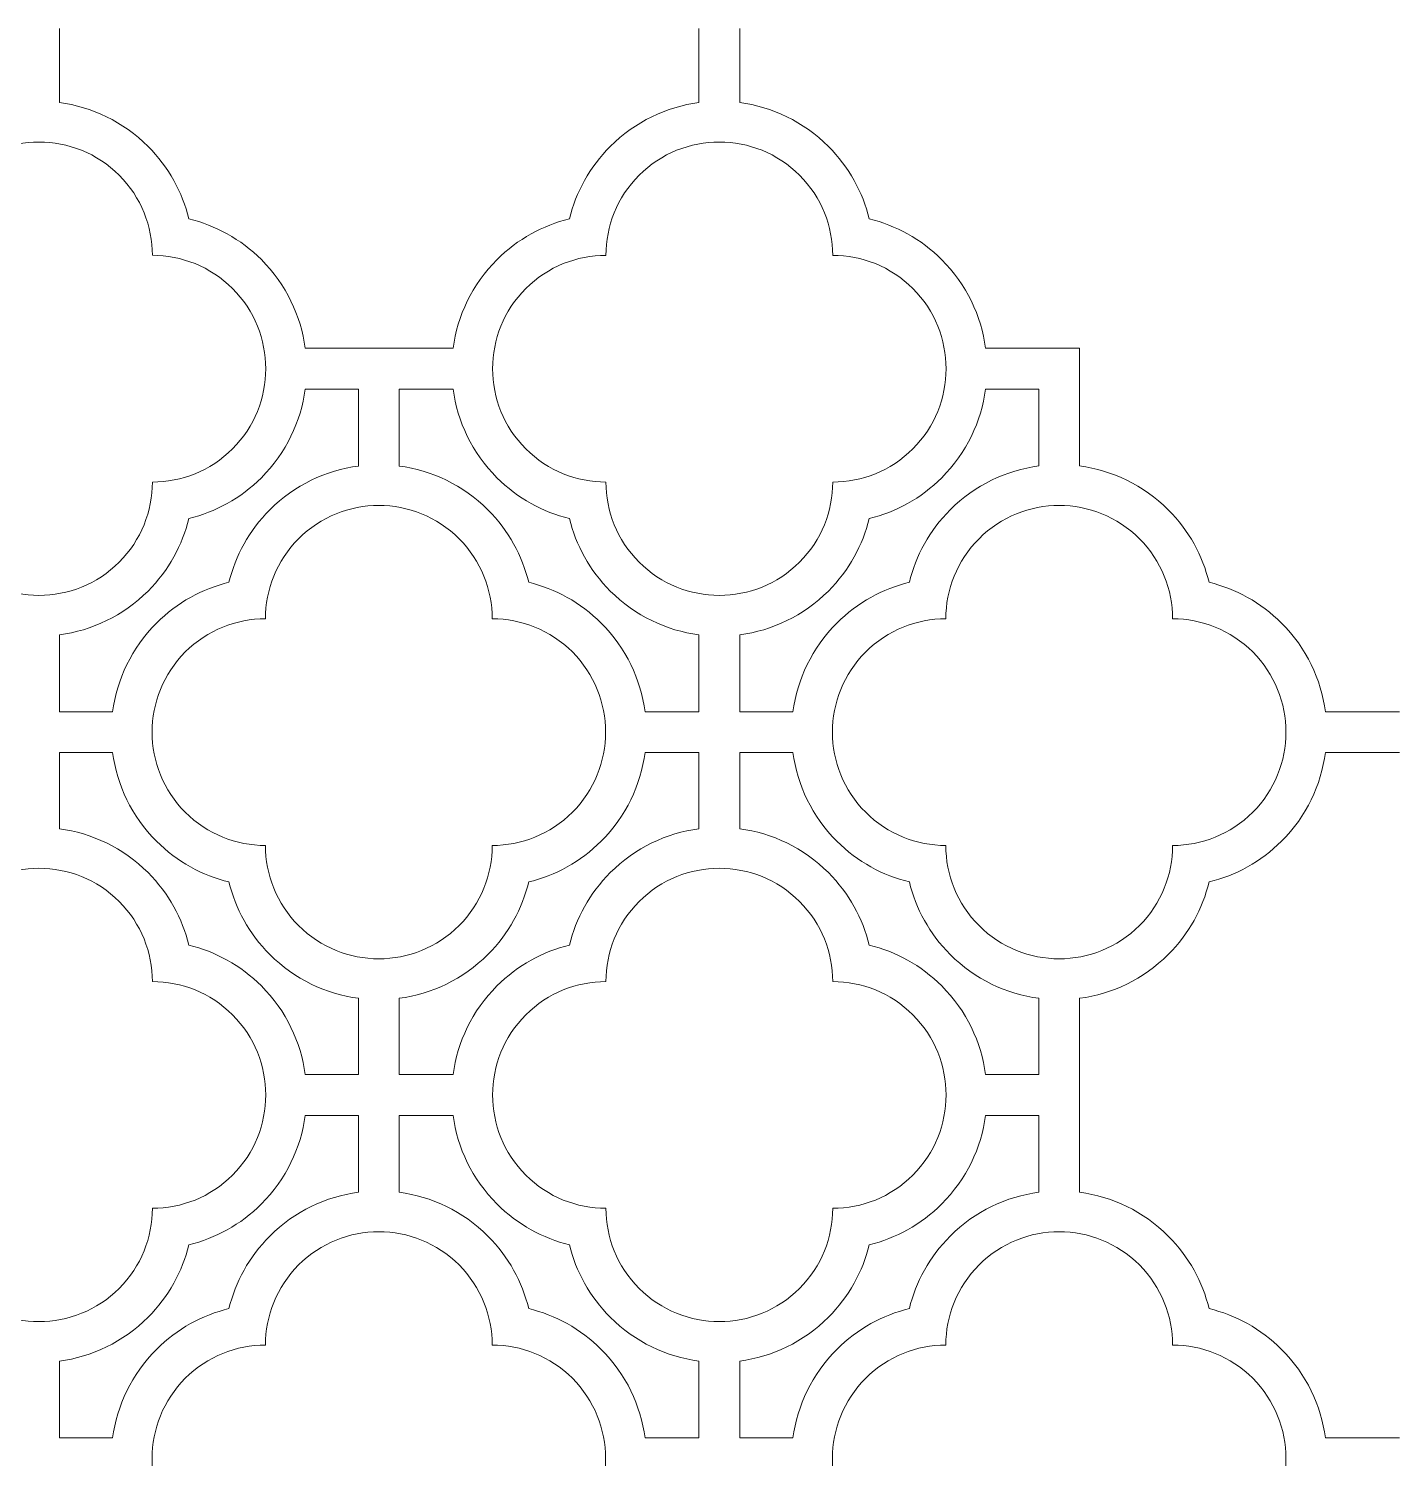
# Model space of a CAD drawing. Header units: centimetres. Extents: x -110 to 108, y -111 to 113.
# Drawn here: x 47.8 to 108.3, y 48 to 111.1 of the extents above; entities that cross this region are included whole.
import ezdxf

# ---------------------------------------------------------------- set-up
doc = ezdxf.new("R2010")
doc.units = ezdxf.units.CM
doc.header["$MEASUREMENT"] = 0
doc.layers.add('layer 1', color=7, linetype='Continuous')

msp = doc.modelspace()

# ---------------------------------------------------------------- linework, layer by layer
at = {"layer": 'layer 1', "color": 177, "lineweight": 9}
for points, knots in [([(63.26487, 96.996), (63.26487, 96.996), (60.00302, 96.99595), (60.00302, 96.99595), (60.00302, 96.99595), (59.8133, 98.42558), (59.16928, 99.8064), (58.071, 100.90468), (58.071, 100.90468), (57.15594, 101.81974), (56.04472, 102.41943), (54.87257, 102.70379), (54.87257, 102.70379), (54.58822, 103.87596), (53.9885, 104.98718), (53.07343, 105.90225), (53.07343, 105.90225), (51.9752, 107.00048), (50.59442, 107.64447), (49.16487, 107.83422), (49.16487, 107.83422), (49.16487, 107.83422), (49.16487, 111.096), (49.16487, 111.096)], [0, 0, 0, 0, 0.14285714, 0.14285714, 0.14285714, 0.14285714, 0.28571429, 0.28571429, 0.28571429, 0.28571429, 0.42857143, 0.42857143, 0.42857143, 0.42857143, 0.57142857, 0.57142857, 0.57142857, 0.57142857, 0.71428571, 0.71428571, 0.71428571, 0.71428571, 1, 1, 1, 1]), ([(77.36487, 111.096), (77.36487, 111.096), (77.36487, 111.08601), (77.36487, 111.08601), (77.36487, 111.08601), (77.36487, 111.08601), (77.36492, 107.83401), (77.36492, 107.83401), (77.36492, 107.83401), (75.93533, 107.64427), (74.55456, 107.00026), (73.45631, 105.90201), (73.45631, 105.90201), (72.54126, 104.98696), (71.94153, 103.87574), (71.65717, 102.70359), (71.65717, 102.70359), (70.48501, 102.41924), (69.37379, 101.81949), (68.45874, 100.90444), (68.45874, 100.90444), (67.36054, 99.80624), (66.71649, 98.42553), (66.52672, 96.996), (66.52672, 96.996), (66.52672, 96.996), (63.27487, 96.996), (63.27487, 96.996), (63.27487, 96.996), (63.27487, 96.996), (63.26487, 96.996), (63.26487, 96.996)], [0, 0, 0, 0, 0.11111111, 0.11111111, 0.11111111, 0.11111111, 0.22222222, 0.22222222, 0.22222222, 0.22222222, 0.33333333, 0.33333333, 0.33333333, 0.33333333, 0.44444444, 0.44444444, 0.44444444, 0.44444444, 0.55555556, 0.55555556, 0.55555556, 0.55555556, 0.66666667, 0.66666667, 0.66666667, 0.66666667, 0.77777778, 0.77777778, 0.77777778, 0.77777778, 1, 1, 1, 1]), ([(108.25087, 80.966), (108.25087, 80.966), (104.98902, 80.96595), (104.98902, 80.96595), (104.98902, 80.96595), (104.7993, 82.39558), (104.15528, 83.7764), (103.057, 84.87468), (103.057, 84.87468), (102.14194, 85.78974), (101.03072, 86.38943), (99.85857, 86.67379), (99.85857, 86.67379), (99.57422, 87.84596), (98.9745, 88.95718), (98.05943, 89.87225), (98.05943, 89.87225), (96.9612, 90.97048), (95.58042, 91.61447), (94.15087, 91.80422), (94.15087, 91.80422), (94.15087, 91.80422), (94.15087, 95.57743), (94.15087, 95.57743), (94.15087, 95.57743), (94.15087, 95.57743), (94.15087, 96.99599), (94.15087, 96.99599), (94.15087, 96.99599), (94.15087, 96.99599), (92.78101, 96.99598), (92.78101, 96.99598), (92.78101, 96.99598), (92.78101, 96.99598), (90.00298, 96.99595), (90.00298, 96.99595), (90.00298, 96.99595), (89.81322, 98.42549), (89.16922, 99.80622), (88.071, 100.90444), (88.071, 100.90444), (87.15593, 101.81951), (86.04471, 102.41924), (84.87253, 102.7036), (84.87253, 102.7036), (84.58818, 103.87574), (83.98849, 104.98695), (83.07343, 105.90201), (83.07343, 105.90201), (81.9752, 107.00024), (80.59444, 107.64425), (79.16486, 107.834), (79.16486, 107.834), (79.16486, 107.834), (79.16487, 111.096), (79.16487, 111.096)], [0, 0, 0, 0, 0.06666667, 0.06666667, 0.06666667, 0.06666667, 0.13333333, 0.13333333, 0.13333333, 0.13333333, 0.2, 0.2, 0.2, 0.2, 0.26666667, 0.26666667, 0.26666667, 0.26666667, 0.33333333, 0.33333333, 0.33333333, 0.33333333, 0.4, 0.4, 0.4, 0.4, 0.46666667, 0.46666667, 0.46666667, 0.46666667, 0.53333333, 0.53333333, 0.53333333, 0.53333333, 0.6, 0.6, 0.6, 0.6, 0.66666667, 0.66666667, 0.66666667, 0.66666667, 0.73333333, 0.73333333, 0.73333333, 0.73333333, 0.8, 0.8, 0.8, 0.8, 0.86666667, 0.86666667, 0.86666667, 0.86666667, 1, 1, 1, 1]), ([(43.26512, 101.09586), (43.26567, 102.37483), (43.75374, 103.65363), (44.72933, 104.62922), (44.72933, 104.62922), (46.68163, 106.58152), (49.84811, 106.58151), (51.8004, 104.62922), (51.8004, 104.62922), (52.77598, 103.65363), (53.26407, 102.37485), (53.26462, 101.09586), (53.26462, 101.09586), (54.54359, 101.09532), (55.82239, 100.60724), (56.79797, 99.63166), (56.79797, 99.63166), (58.75026, 97.67936), (58.75026, 94.51288), (56.79797, 92.56059), (56.79797, 92.56059), (55.82245, 91.58507), (54.54376, 91.097), (53.26487, 91.09639), (53.26487, 91.09639), (53.26433, 89.81735), (52.77622, 88.53848), (51.80058, 87.56284), (51.80058, 87.56284), (49.84819, 85.61045), (46.68155, 85.61047), (44.72916, 87.56285), (44.72916, 87.56285), (43.75353, 88.53848), (43.26542, 89.81733), (43.26488, 91.09637), (43.26488, 91.09637), (41.98599, 91.09698), (40.70729, 91.58507), (39.73177, 92.56059), (39.73177, 92.56059), (37.77947, 94.51288), (37.77947, 97.67936), (39.73177, 99.63166), (39.73177, 99.63166), (40.70735, 100.60724), (41.98614, 101.09532), (43.26512, 101.09586)], [0, 0, 0, 0, 0.07692308, 0.07692308, 0.07692308, 0.07692308, 0.15384615, 0.15384615, 0.15384615, 0.15384615, 0.23076923, 0.23076923, 0.23076923, 0.23076923, 0.30769231, 0.30769231, 0.30769231, 0.30769231, 0.38461538, 0.38461538, 0.38461538, 0.38461538, 0.46153846, 0.46153846, 0.46153846, 0.46153846, 0.53846154, 0.53846154, 0.53846154, 0.53846154, 0.61538462, 0.61538462, 0.61538462, 0.61538462, 0.69230769, 0.69230769, 0.69230769, 0.69230769, 0.76923077, 0.76923077, 0.76923077, 0.76923077, 0.84615385, 0.84615385, 0.84615385, 0.84615385, 1, 1, 1, 1]), ([(83.26462, 91.09614), (83.26407, 89.81717), (82.776, 88.53837), (81.80041, 87.56278), (81.80041, 87.56278), (79.84811, 85.61048), (76.68163, 85.61049), (74.72934, 87.56278), (74.72934, 87.56278), (73.75376, 88.53837), (73.26567, 89.81715), (73.26512, 91.09614), (73.26512, 91.09614), (71.98615, 91.09668), (70.70735, 91.58476), (69.73177, 92.56034), (69.73177, 92.56034), (67.77948, 94.51264), (67.77948, 97.67912), (69.73177, 99.63141), (69.73177, 99.63141), (70.70729, 100.60693), (71.98598, 101.095), (73.26487, 101.09561), (73.26487, 101.09561), (73.26541, 102.37465), (73.75352, 103.65352), (74.72916, 104.62916), (74.72916, 104.62916), (76.68155, 106.58155), (79.84819, 106.58153), (81.80058, 104.62915), (81.80058, 104.62915), (82.77621, 103.65352), (83.26432, 102.37467), (83.26486, 101.09563), (83.26486, 101.09563), (84.54375, 101.09502), (85.82245, 100.60693), (86.79797, 99.63141), (86.79797, 99.63141), (88.75027, 97.67912), (88.75027, 94.51264), (86.79797, 92.56034), (86.79797, 92.56034), (85.82239, 91.58476), (84.5436, 91.09668), (83.26462, 91.09614)], [0, 0, 0, 0, 0.07692308, 0.07692308, 0.07692308, 0.07692308, 0.15384615, 0.15384615, 0.15384615, 0.15384615, 0.23076923, 0.23076923, 0.23076923, 0.23076923, 0.30769231, 0.30769231, 0.30769231, 0.30769231, 0.38461538, 0.38461538, 0.38461538, 0.38461538, 0.46153846, 0.46153846, 0.46153846, 0.46153846, 0.53846154, 0.53846154, 0.53846154, 0.53846154, 0.61538462, 0.61538462, 0.61538462, 0.61538462, 0.69230769, 0.69230769, 0.69230769, 0.69230769, 0.76923077, 0.76923077, 0.76923077, 0.76923077, 0.84615385, 0.84615385, 0.84615385, 0.84615385, 1, 1, 1, 1]), ([(62.35088, 95.196), (62.35088, 95.196), (62.35087, 95.196), (62.35087, 95.196), (62.35087, 95.196), (62.35087, 95.196), (60.00302, 95.196), (60.00302, 95.196), (60.00302, 95.196), (59.81325, 93.76647), (59.1692, 92.38576), (58.071, 91.28756), (58.071, 91.28756), (57.15595, 90.37251), (56.04473, 89.77276), (54.87257, 89.48841), (54.87257, 89.48841), (54.58821, 88.31626), (53.98848, 87.20504), (53.07343, 86.28999), (53.07343, 86.28999), (51.97518, 85.19174), (50.59441, 84.54773), (49.16482, 84.35799), (49.16482, 84.35799), (49.16482, 84.35799), (49.16486, 81.88776), (49.16486, 81.88776), (49.16486, 81.88776), (49.16486, 81.88776), (49.16486, 81.87934), (49.16486, 81.87934), (49.16486, 81.87934), (49.16486, 81.87934), (49.16487, 80.966), (49.16487, 80.966), (49.16487, 80.966), (49.16487, 80.966), (51.51272, 80.966), (51.51272, 80.966), (51.51272, 80.966), (51.70249, 82.39553), (52.34654, 83.77624), (53.44474, 84.87444), (53.44474, 84.87444), (54.35979, 85.78949), (55.47101, 86.38924), (56.64317, 86.67359), (56.64317, 86.67359), (56.92753, 87.84574), (57.52726, 88.95696), (58.44231, 89.87201), (58.44231, 89.87201), (59.54056, 90.97026), (60.92133, 91.61427), (62.35092, 91.80401), (62.35092, 91.80401), (62.35092, 91.80401), (62.35088, 94.28136), (62.35088, 94.28136), (62.35088, 94.28136), (62.35088, 94.28136), (62.35088, 95.18593), (62.35088, 95.18593), (62.35088, 95.18593), (62.35088, 95.18593), (62.35088, 95.196), (62.35088, 95.196), (62.35088, 95.196), (62.35088, 95.196), (62.35087, 95.196), (62.35087, 95.196)], [0, 0, 0, 0, 0.05263158, 0.05263158, 0.05263158, 0.05263158, 0.10526316, 0.10526316, 0.10526316, 0.10526316, 0.15789474, 0.15789474, 0.15789474, 0.15789474, 0.21052632, 0.21052632, 0.21052632, 0.21052632, 0.26315789, 0.26315789, 0.26315789, 0.26315789, 0.31578947, 0.31578947, 0.31578947, 0.31578947, 0.36842105, 0.36842105, 0.36842105, 0.36842105, 0.42105263, 0.42105263, 0.42105263, 0.42105263, 0.47368421, 0.47368421, 0.47368421, 0.47368421, 0.52631579, 0.52631579, 0.52631579, 0.52631579, 0.57894737, 0.57894737, 0.57894737, 0.57894737, 0.63157895, 0.63157895, 0.63157895, 0.63157895, 0.68421053, 0.68421053, 0.68421053, 0.68421053, 0.73684211, 0.73684211, 0.73684211, 0.73684211, 0.78947368, 0.78947368, 0.78947368, 0.78947368, 0.84210526, 0.84210526, 0.84210526, 0.84210526, 0.89473684, 0.89473684, 0.89473684, 0.89473684, 1, 1, 1, 1]), ([(77.36487, 80.96599), (77.36487, 80.96599), (74.98898, 80.96595), (74.98898, 80.96595), (74.98898, 80.96595), (74.79922, 82.39549), (74.15522, 83.77622), (73.057, 84.87444), (73.057, 84.87444), (72.14193, 85.78951), (71.03071, 86.38924), (69.85853, 86.6736), (69.85853, 86.6736), (69.57418, 87.84574), (68.97449, 88.95695), (68.05943, 89.87201), (68.05943, 89.87201), (66.9612, 90.97024), (65.58044, 91.61425), (64.15086, 91.804), (64.15086, 91.804), (64.15086, 91.804), (64.15087, 94.31938), (64.15087, 94.31938), (64.15087, 94.31938), (64.15087, 94.31938), (64.15087, 95.19602), (64.15087, 95.19602), (64.15087, 95.19602), (64.15087, 95.19602), (66.52672, 95.19605), (66.52672, 95.19605), (66.52672, 95.19605), (66.71644, 93.76642), (67.36046, 92.3856), (68.45874, 91.28732), (68.45874, 91.28732), (69.3738, 90.37226), (70.48502, 89.77257), (71.65717, 89.48821), (71.65717, 89.48821), (71.94152, 88.31604), (72.54124, 87.20482), (73.45631, 86.28975), (73.45631, 86.28975), (74.55454, 85.19152), (75.93532, 84.54753), (77.36487, 84.35778), (77.36487, 84.35778), (77.36487, 84.35778), (77.36487, 81.86136), (77.36487, 81.86136), (77.36487, 81.86136), (77.36487, 81.86136), (77.36487, 80.96599), (77.36487, 80.96599)], [0, 0, 0, 0, 0.06666667, 0.06666667, 0.06666667, 0.06666667, 0.13333333, 0.13333333, 0.13333333, 0.13333333, 0.2, 0.2, 0.2, 0.2, 0.26666667, 0.26666667, 0.26666667, 0.26666667, 0.33333333, 0.33333333, 0.33333333, 0.33333333, 0.4, 0.4, 0.4, 0.4, 0.46666667, 0.46666667, 0.46666667, 0.46666667, 0.53333333, 0.53333333, 0.53333333, 0.53333333, 0.6, 0.6, 0.6, 0.6, 0.66666667, 0.66666667, 0.66666667, 0.66666667, 0.73333333, 0.73333333, 0.73333333, 0.73333333, 0.8, 0.8, 0.8, 0.8, 0.86666667, 0.86666667, 0.86666667, 0.86666667, 1, 1, 1, 1]), ([(79.16487, 80.96599), (79.16487, 80.96599), (81.51274, 80.96599), (81.51274, 80.96599), (81.51274, 80.96599), (81.70247, 82.39561), (82.34648, 83.77643), (83.44474, 84.87469), (83.44474, 84.87469), (84.35981, 85.78975), (85.47103, 86.38945), (86.64319, 86.6738), (86.64319, 86.6738), (86.92754, 87.84596), (87.52726, 88.9572), (88.44231, 89.87225), (88.44231, 89.87225), (89.54054, 90.97049), (90.92129, 91.61451), (92.35087, 91.80425), (92.35087, 91.80425), (92.35087, 91.80425), (92.35087, 94.27265), (92.35087, 94.27265), (92.35087, 94.27265), (92.35087, 94.27265), (92.35086, 95.19601), (92.35086, 95.19601), (92.35086, 95.19601), (92.35086, 95.19601), (90.003, 95.19601), (90.003, 95.19601), (90.003, 95.19601), (89.81327, 93.76639), (89.16926, 92.38557), (88.071, 91.28731), (88.071, 91.28731), (87.15593, 90.37225), (86.04471, 89.77255), (84.87255, 89.4882), (84.87255, 89.4882), (84.5882, 88.31604), (83.98848, 87.2048), (83.07343, 86.28975), (83.07343, 86.28975), (81.9752, 85.19151), (80.59445, 84.54749), (79.16487, 84.35775), (79.16487, 84.35775), (79.16487, 84.35775), (79.16487, 81.87064), (79.16487, 81.87064), (79.16487, 81.87064), (79.16487, 81.87064), (79.16487, 80.96599), (79.16487, 80.96599)], [0, 0, 0, 0, 0.06666667, 0.06666667, 0.06666667, 0.06666667, 0.13333333, 0.13333333, 0.13333333, 0.13333333, 0.2, 0.2, 0.2, 0.2, 0.26666667, 0.26666667, 0.26666667, 0.26666667, 0.33333333, 0.33333333, 0.33333333, 0.33333333, 0.4, 0.4, 0.4, 0.4, 0.46666667, 0.46666667, 0.46666667, 0.46666667, 0.53333333, 0.53333333, 0.53333333, 0.53333333, 0.6, 0.6, 0.6, 0.6, 0.66666667, 0.66666667, 0.66666667, 0.66666667, 0.73333333, 0.73333333, 0.73333333, 0.73333333, 0.8, 0.8, 0.8, 0.8, 0.86666667, 0.86666667, 0.86666667, 0.86666667, 1, 1, 1, 1]), ([(68.25062, 75.06614), (68.25007, 73.78717), (67.762, 72.50837), (66.78641, 71.53278), (66.78641, 71.53278), (64.83411, 69.58048), (61.66763, 69.58049), (59.71534, 71.53278), (59.71534, 71.53278), (58.73976, 72.50837), (58.25167, 73.78715), (58.25112, 75.06614), (58.25112, 75.06614), (56.97215, 75.06668), (55.69335, 75.55476), (54.71777, 76.53034), (54.71777, 76.53034), (52.76548, 78.48264), (52.76548, 81.64912), (54.71777, 83.60141), (54.71777, 83.60141), (55.69329, 84.57693), (56.97198, 85.065), (58.25087, 85.06561), (58.25087, 85.06561), (58.25141, 86.34465), (58.73952, 87.62352), (59.71516, 88.59916), (59.71516, 88.59916), (61.66755, 90.55155), (64.83419, 90.55153), (66.78658, 88.59915), (66.78658, 88.59915), (67.76221, 87.62352), (68.25032, 86.34467), (68.25086, 85.06563), (68.25086, 85.06563), (69.52975, 85.06502), (70.80845, 84.57693), (71.78397, 83.60141), (71.78397, 83.60141), (73.73627, 81.64912), (73.73627, 78.48264), (71.78397, 76.53034), (71.78397, 76.53034), (70.80839, 75.55476), (69.5296, 75.06668), (68.25062, 75.06614)], [0, 0, 0, 0, 0.07692308, 0.07692308, 0.07692308, 0.07692308, 0.15384615, 0.15384615, 0.15384615, 0.15384615, 0.23076923, 0.23076923, 0.23076923, 0.23076923, 0.30769231, 0.30769231, 0.30769231, 0.30769231, 0.38461538, 0.38461538, 0.38461538, 0.38461538, 0.46153846, 0.46153846, 0.46153846, 0.46153846, 0.53846154, 0.53846154, 0.53846154, 0.53846154, 0.61538462, 0.61538462, 0.61538462, 0.61538462, 0.69230769, 0.69230769, 0.69230769, 0.69230769, 0.76923077, 0.76923077, 0.76923077, 0.76923077, 0.84615385, 0.84615385, 0.84615385, 0.84615385, 1, 1, 1, 1]), ([(88.25112, 85.06586), (88.25167, 86.34483), (88.73974, 87.62363), (89.71533, 88.59922), (89.71533, 88.59922), (91.66763, 90.55152), (94.83411, 90.55151), (96.7864, 88.59922), (96.7864, 88.59922), (97.76198, 87.62363), (98.25007, 86.34485), (98.25062, 85.06586), (98.25062, 85.06586), (99.52959, 85.06532), (100.80839, 84.57724), (101.78397, 83.60166), (101.78397, 83.60166), (103.73626, 81.64936), (103.73626, 78.48288), (101.78397, 76.53059), (101.78397, 76.53059), (100.80845, 75.55507), (99.52976, 75.067), (98.25087, 75.06639), (98.25087, 75.06639), (98.25033, 73.78735), (97.76222, 72.50848), (96.78658, 71.53284), (96.78658, 71.53284), (94.83419, 69.58045), (91.66755, 69.58047), (89.71516, 71.53285), (89.71516, 71.53285), (88.73953, 72.50848), (88.25142, 73.78733), (88.25088, 75.06637), (88.25088, 75.06637), (86.97199, 75.06698), (85.69329, 75.55507), (84.71777, 76.53059), (84.71777, 76.53059), (82.76547, 78.48288), (82.76547, 81.64936), (84.71777, 83.60166), (84.71777, 83.60166), (85.69335, 84.57724), (86.97214, 85.06532), (88.25112, 85.06586)], [0, 0, 0, 0, 0.07692308, 0.07692308, 0.07692308, 0.07692308, 0.15384615, 0.15384615, 0.15384615, 0.15384615, 0.23076923, 0.23076923, 0.23076923, 0.23076923, 0.30769231, 0.30769231, 0.30769231, 0.30769231, 0.38461538, 0.38461538, 0.38461538, 0.38461538, 0.46153846, 0.46153846, 0.46153846, 0.46153846, 0.53846154, 0.53846154, 0.53846154, 0.53846154, 0.61538462, 0.61538462, 0.61538462, 0.61538462, 0.69230769, 0.69230769, 0.69230769, 0.69230769, 0.76923077, 0.76923077, 0.76923077, 0.76923077, 0.84615385, 0.84615385, 0.84615385, 0.84615385, 1, 1, 1, 1]), ([(62.35087, 64.96399), (62.35087, 64.96399), (60.00298, 64.96395), (60.00298, 64.96395), (60.00298, 64.96395), (59.81322, 66.39349), (59.16922, 67.77422), (58.071, 68.87244), (58.071, 68.87244), (57.15593, 69.78751), (56.04471, 70.38724), (54.87253, 70.6716), (54.87253, 70.6716), (54.58818, 71.84374), (53.98849, 72.95495), (53.07343, 73.87001), (53.07343, 73.87001), (51.9752, 74.96824), (50.59444, 75.61225), (49.16486, 75.802), (49.16486, 75.802), (49.16486, 75.802), (49.16487, 78.26136), (49.16487, 78.26136), (49.16487, 78.26136), (49.16487, 78.26136), (49.16486, 79.16603), (49.16486, 79.16603), (49.16486, 79.16603), (49.16486, 79.16603), (51.51272, 79.16605), (51.51272, 79.16605), (51.51272, 79.16605), (51.70244, 77.73642), (52.34646, 76.3556), (53.44474, 75.25732), (53.44474, 75.25732), (54.3598, 74.34226), (55.47102, 73.74257), (56.64317, 73.45821), (56.64317, 73.45821), (56.92752, 72.28604), (57.52724, 71.17482), (58.44231, 70.25975), (58.44231, 70.25975), (59.54054, 69.16152), (60.92132, 68.51753), (62.35087, 68.32778), (62.35087, 68.32778), (62.35087, 68.32778), (62.35087, 65.88735), (62.35087, 65.88735), (62.35087, 65.88735), (62.35087, 65.88735), (62.35087, 64.96399), (62.35087, 64.96399)], [0, 0, 0, 0, 0.06666667, 0.06666667, 0.06666667, 0.06666667, 0.13333333, 0.13333333, 0.13333333, 0.13333333, 0.2, 0.2, 0.2, 0.2, 0.26666667, 0.26666667, 0.26666667, 0.26666667, 0.33333333, 0.33333333, 0.33333333, 0.33333333, 0.4, 0.4, 0.4, 0.4, 0.46666667, 0.46666667, 0.46666667, 0.46666667, 0.53333333, 0.53333333, 0.53333333, 0.53333333, 0.6, 0.6, 0.6, 0.6, 0.66666667, 0.66666667, 0.66666667, 0.66666667, 0.73333333, 0.73333333, 0.73333333, 0.73333333, 0.8, 0.8, 0.8, 0.8, 0.86666667, 0.86666667, 0.86666667, 0.86666667, 1, 1, 1, 1]), ([(64.15087, 64.964), (64.15087, 64.964), (66.52674, 64.96399), (66.52674, 64.96399), (66.52674, 64.96399), (66.71647, 66.39361), (67.36048, 67.77443), (68.45874, 68.87269), (68.45874, 68.87269), (69.37381, 69.78775), (70.48503, 70.38745), (71.65719, 70.6718), (71.65719, 70.6718), (71.94154, 71.84396), (72.54126, 72.9552), (73.45631, 73.87025), (73.45631, 73.87025), (74.55454, 74.96849), (75.93529, 75.61251), (77.36487, 75.80225), (77.36487, 75.80225), (77.36487, 75.80225), (77.36487, 79.16601), (77.36487, 79.16601), (77.36487, 79.16601), (77.36487, 79.16601), (74.989, 79.16601), (74.989, 79.16601), (74.989, 79.16601), (74.79927, 77.73639), (74.15526, 76.35557), (73.057, 75.25731), (73.057, 75.25731), (72.14193, 74.34225), (71.03071, 73.74255), (69.85855, 73.4582), (69.85855, 73.4582), (69.5742, 72.28604), (68.97448, 71.1748), (68.05943, 70.25975), (68.05943, 70.25975), (66.9612, 69.16151), (65.58045, 68.51749), (64.15087, 68.32775), (64.15087, 68.32775), (64.15087, 68.32775), (64.15087, 65.84062), (64.15087, 65.84062), (64.15087, 65.84062), (64.15087, 65.84062), (64.15087, 64.964), (64.15087, 64.964)], [0, 0, 0, 0, 0.07142857, 0.07142857, 0.07142857, 0.07142857, 0.14285714, 0.14285714, 0.14285714, 0.14285714, 0.21428571, 0.21428571, 0.21428571, 0.21428571, 0.28571429, 0.28571429, 0.28571429, 0.28571429, 0.35714286, 0.35714286, 0.35714286, 0.35714286, 0.42857143, 0.42857143, 0.42857143, 0.42857143, 0.5, 0.5, 0.5, 0.5, 0.57142857, 0.57142857, 0.57142857, 0.57142857, 0.64285714, 0.64285714, 0.64285714, 0.64285714, 0.71428571, 0.71428571, 0.71428571, 0.71428571, 0.78571429, 0.78571429, 0.78571429, 0.78571429, 0.85714286, 0.85714286, 0.85714286, 0.85714286, 1, 1, 1, 1]), ([(92.35087, 64.96398), (92.35087, 64.96398), (90.00302, 64.96395), (90.00302, 64.96395), (90.00302, 64.96395), (89.8133, 66.39358), (89.16928, 67.7744), (88.071, 68.87268), (88.071, 68.87268), (87.15594, 69.78774), (86.04472, 70.38743), (84.87257, 70.67179), (84.87257, 70.67179), (84.58822, 71.84396), (83.9885, 72.95518), (83.07343, 73.87025), (83.07343, 73.87025), (81.9752, 74.96848), (80.59442, 75.61247), (79.16487, 75.80222), (79.16487, 75.80222), (79.16487, 75.80222), (79.16487, 79.16603), (79.16487, 79.16603), (79.16487, 79.16603), (79.16487, 79.16603), (81.51276, 79.16605), (81.51276, 79.16605), (81.51276, 79.16605), (81.70252, 77.73651), (82.34652, 76.35578), (83.44474, 75.25756), (83.44474, 75.25756), (84.35981, 74.34249), (85.47103, 73.74276), (86.64321, 73.4584), (86.64321, 73.4584), (86.92756, 72.28626), (87.52725, 71.17505), (88.44231, 70.25999), (88.44231, 70.25999), (89.54054, 69.16176), (90.9213, 68.51775), (92.35088, 68.328), (92.35088, 68.328), (92.35088, 68.328), (92.35087, 65.88735), (92.35087, 65.88735), (92.35087, 65.88735), (92.35087, 65.88735), (92.35087, 65.88734), (92.35087, 65.88734), (92.35087, 65.88734), (92.35087, 65.88734), (92.35087, 64.96398), (92.35087, 64.96398)], [0, 0, 0, 0, 0.06666667, 0.06666667, 0.06666667, 0.06666667, 0.13333333, 0.13333333, 0.13333333, 0.13333333, 0.2, 0.2, 0.2, 0.2, 0.26666667, 0.26666667, 0.26666667, 0.26666667, 0.33333333, 0.33333333, 0.33333333, 0.33333333, 0.4, 0.4, 0.4, 0.4, 0.46666667, 0.46666667, 0.46666667, 0.46666667, 0.53333333, 0.53333333, 0.53333333, 0.53333333, 0.6, 0.6, 0.6, 0.6, 0.66666667, 0.66666667, 0.66666667, 0.66666667, 0.73333333, 0.73333333, 0.73333333, 0.73333333, 0.8, 0.8, 0.8, 0.8, 0.86666667, 0.86666667, 0.86666667, 0.86666667, 1, 1, 1, 1]), ([(108.25087, 48.934), (108.25087, 48.934), (104.98898, 48.93395), (104.98898, 48.93395), (104.98898, 48.93395), (104.79922, 50.36349), (104.15522, 51.74422), (103.057, 52.84244), (103.057, 52.84244), (102.14193, 53.75751), (101.03071, 54.35724), (99.85853, 54.6416), (99.85853, 54.6416), (99.57418, 55.81374), (98.97449, 56.92495), (98.05943, 57.84001), (98.05943, 57.84001), (96.9612, 58.93824), (95.58044, 59.58225), (94.15086, 59.772), (94.15086, 59.772), (94.15086, 59.772), (94.15082, 68.32799), (94.15082, 68.32799), (94.15082, 68.32799), (95.58041, 68.51773), (96.96118, 69.16174), (98.05943, 70.25999), (98.05943, 70.25999), (98.97448, 71.17504), (99.57421, 72.28626), (99.85857, 73.45841), (99.85857, 73.45841), (101.03073, 73.74276), (102.14195, 74.34251), (103.057, 75.25756), (103.057, 75.25756), (104.1552, 76.35576), (104.79925, 77.73647), (104.98902, 79.166), (104.98902, 79.166), (104.98902, 79.166), (108.25087, 79.166), (108.25087, 79.166)], [0, 0, 0, 0, 0.08333333, 0.08333333, 0.08333333, 0.08333333, 0.16666667, 0.16666667, 0.16666667, 0.16666667, 0.25, 0.25, 0.25, 0.25, 0.33333333, 0.33333333, 0.33333333, 0.33333333, 0.41666667, 0.41666667, 0.41666667, 0.41666667, 0.5, 0.5, 0.5, 0.5, 0.58333333, 0.58333333, 0.58333333, 0.58333333, 0.66666667, 0.66666667, 0.66666667, 0.66666667, 0.75, 0.75, 0.75, 0.75, 0.83333333, 0.83333333, 0.83333333, 0.83333333, 1, 1, 1, 1]), ([(53.26462, 59.06414), (53.26407, 57.78517), (52.776, 56.50637), (51.80041, 55.53078), (51.80041, 55.53078), (49.84811, 53.57848), (46.68163, 53.57849), (44.72934, 55.53078), (44.72934, 55.53078), (43.75376, 56.50637), (43.26567, 57.78515), (43.26512, 59.06414), (43.26512, 59.06414), (41.98615, 59.06468), (40.70735, 59.55276), (39.73177, 60.52834), (39.73177, 60.52834), (37.77948, 62.48064), (37.77948, 65.64712), (39.73177, 67.59941), (39.73177, 67.59941), (40.70729, 68.57493), (41.98598, 69.063), (43.26487, 69.06361), (43.26487, 69.06361), (43.26541, 70.34265), (43.75352, 71.62152), (44.72916, 72.59716), (44.72916, 72.59716), (46.68155, 74.54955), (49.84819, 74.54953), (51.80058, 72.59715), (51.80058, 72.59715), (52.77621, 71.62152), (53.26432, 70.34267), (53.26486, 69.06363), (53.26486, 69.06363), (54.54375, 69.06302), (55.82245, 68.57493), (56.79797, 67.59941), (56.79797, 67.59941), (58.75027, 65.64712), (58.75027, 62.48064), (56.79797, 60.52834), (56.79797, 60.52834), (55.82239, 59.55276), (54.5436, 59.06468), (53.26462, 59.06414)], [0, 0, 0, 0, 0.07692308, 0.07692308, 0.07692308, 0.07692308, 0.15384615, 0.15384615, 0.15384615, 0.15384615, 0.23076923, 0.23076923, 0.23076923, 0.23076923, 0.30769231, 0.30769231, 0.30769231, 0.30769231, 0.38461538, 0.38461538, 0.38461538, 0.38461538, 0.46153846, 0.46153846, 0.46153846, 0.46153846, 0.53846154, 0.53846154, 0.53846154, 0.53846154, 0.61538462, 0.61538462, 0.61538462, 0.61538462, 0.69230769, 0.69230769, 0.69230769, 0.69230769, 0.76923077, 0.76923077, 0.76923077, 0.76923077, 0.84615385, 0.84615385, 0.84615385, 0.84615385, 1, 1, 1, 1]), ([(73.26512, 69.06386), (73.26567, 70.34283), (73.75374, 71.62163), (74.72933, 72.59722), (74.72933, 72.59722), (76.68163, 74.54952), (79.84811, 74.54951), (81.8004, 72.59722), (81.8004, 72.59722), (82.77598, 71.62163), (83.26407, 70.34285), (83.26462, 69.06386), (83.26462, 69.06386), (84.54359, 69.06332), (85.82239, 68.57524), (86.79797, 67.59966), (86.79797, 67.59966), (88.75026, 65.64736), (88.75026, 62.48088), (86.79797, 60.52859), (86.79797, 60.52859), (85.82245, 59.55307), (84.54376, 59.065), (83.26487, 59.06439), (83.26487, 59.06439), (83.26433, 57.78535), (82.77622, 56.50648), (81.80058, 55.53084), (81.80058, 55.53084), (79.84819, 53.57845), (76.68155, 53.57847), (74.72916, 55.53085), (74.72916, 55.53085), (73.75353, 56.50648), (73.26542, 57.78533), (73.26488, 59.06437), (73.26488, 59.06437), (71.98599, 59.06498), (70.70729, 59.55307), (69.73177, 60.52859), (69.73177, 60.52859), (67.77947, 62.48088), (67.77947, 65.64736), (69.73177, 67.59966), (69.73177, 67.59966), (70.70735, 68.57524), (71.98614, 69.06332), (73.26512, 69.06386)], [0, 0, 0, 0, 0.07692308, 0.07692308, 0.07692308, 0.07692308, 0.15384615, 0.15384615, 0.15384615, 0.15384615, 0.23076923, 0.23076923, 0.23076923, 0.23076923, 0.30769231, 0.30769231, 0.30769231, 0.30769231, 0.38461538, 0.38461538, 0.38461538, 0.38461538, 0.46153846, 0.46153846, 0.46153846, 0.46153846, 0.53846154, 0.53846154, 0.53846154, 0.53846154, 0.61538462, 0.61538462, 0.61538462, 0.61538462, 0.69230769, 0.69230769, 0.69230769, 0.69230769, 0.76923077, 0.76923077, 0.76923077, 0.76923077, 0.84615385, 0.84615385, 0.84615385, 0.84615385, 1, 1, 1, 1]), ([(49.16486, 48.934), (49.16486, 48.934), (49.16487, 52.32575), (49.16487, 52.32575), (49.16487, 52.32575), (50.59445, 52.51549), (51.9752, 53.15951), (53.07343, 54.25775), (53.07343, 54.25775), (53.98848, 55.1728), (54.5882, 56.28404), (54.87255, 57.4562), (54.87255, 57.4562), (56.04471, 57.74055), (57.15593, 58.34025), (58.071, 59.25531), (58.071, 59.25531), (59.16926, 60.35357), (59.81327, 61.73439), (60.003, 63.16401), (60.003, 63.16401), (60.003, 63.16401), (62.35087, 63.16401), (62.35087, 63.16401), (62.35087, 63.16401), (62.35087, 63.16401), (62.35087, 62.24065), (62.35087, 62.24065), (62.35087, 62.24065), (62.35087, 62.24065), (62.35087, 59.77225), (62.35087, 59.77225), (62.35087, 59.77225), (60.92129, 59.58251), (59.54054, 58.93849), (58.44231, 57.84025), (58.44231, 57.84025), (57.52726, 56.9252), (56.92754, 55.81396), (56.64319, 54.6418), (56.64319, 54.6418), (55.47103, 54.35745), (54.35981, 53.75775), (53.44474, 52.84269), (53.44474, 52.84269), (52.34648, 51.74443), (51.70247, 50.36361), (51.51274, 48.93399), (51.51274, 48.93399), (51.51274, 48.93399), (49.16486, 48.934), (49.16486, 48.934)], [0, 0, 0, 0, 0.07142857, 0.07142857, 0.07142857, 0.07142857, 0.14285714, 0.14285714, 0.14285714, 0.14285714, 0.21428571, 0.21428571, 0.21428571, 0.21428571, 0.28571429, 0.28571429, 0.28571429, 0.28571429, 0.35714286, 0.35714286, 0.35714286, 0.35714286, 0.42857143, 0.42857143, 0.42857143, 0.42857143, 0.5, 0.5, 0.5, 0.5, 0.57142857, 0.57142857, 0.57142857, 0.57142857, 0.64285714, 0.64285714, 0.64285714, 0.64285714, 0.71428571, 0.71428571, 0.71428571, 0.71428571, 0.78571429, 0.78571429, 0.78571429, 0.78571429, 0.85714286, 0.85714286, 0.85714286, 0.85714286, 1, 1, 1, 1]), ([(77.36487, 48.93399), (77.36487, 48.93399), (77.36487, 48.93399), (77.36487, 48.93399), (77.36487, 48.93399), (77.36487, 48.93399), (77.36488, 52.326), (77.36488, 52.326), (77.36488, 52.326), (75.9353, 52.51575), (74.55454, 53.15976), (73.45631, 54.25799), (73.45631, 54.25799), (72.54125, 55.17305), (71.94156, 56.28426), (71.65721, 57.4564), (71.65721, 57.4564), (70.48503, 57.74076), (69.37381, 58.34049), (68.45874, 59.25556), (68.45874, 59.25556), (67.36052, 60.35378), (66.71652, 61.73451), (66.52676, 63.16405), (66.52676, 63.16405), (66.52676, 63.16405), (64.15087, 63.16402), (64.15087, 63.16402), (64.15087, 63.16402), (64.15087, 63.16402), (64.15087, 62.28738), (64.15087, 62.28738), (64.15087, 62.28738), (64.15087, 62.28738), (64.15087, 59.77222), (64.15087, 59.77222), (64.15087, 59.77222), (65.58042, 59.58247), (66.9612, 58.93848), (68.05943, 57.84025), (68.05943, 57.84025), (68.9745, 56.92518), (69.57422, 55.81396), (69.85857, 54.64179), (69.85857, 54.64179), (71.03072, 54.35743), (72.14194, 53.75774), (73.057, 52.84268), (73.057, 52.84268), (74.15528, 51.7444), (74.7993, 50.36358), (74.98902, 48.93395), (74.98902, 48.93395), (74.98902, 48.93395), (77.36487, 48.93399), (77.36487, 48.93399)], [0, 0, 0, 0, 0.06666667, 0.06666667, 0.06666667, 0.06666667, 0.13333333, 0.13333333, 0.13333333, 0.13333333, 0.2, 0.2, 0.2, 0.2, 0.26666667, 0.26666667, 0.26666667, 0.26666667, 0.33333333, 0.33333333, 0.33333333, 0.33333333, 0.4, 0.4, 0.4, 0.4, 0.46666667, 0.46666667, 0.46666667, 0.46666667, 0.53333333, 0.53333333, 0.53333333, 0.53333333, 0.6, 0.6, 0.6, 0.6, 0.66666667, 0.66666667, 0.66666667, 0.66666667, 0.73333333, 0.73333333, 0.73333333, 0.73333333, 0.8, 0.8, 0.8, 0.8, 0.86666667, 0.86666667, 0.86666667, 0.86666667, 1, 1, 1, 1]), ([(79.16487, 48.934), (79.16487, 48.934), (79.16482, 52.32599), (79.16482, 52.32599), (79.16482, 52.32599), (80.59441, 52.51573), (81.97518, 53.15974), (83.07343, 54.25799), (83.07343, 54.25799), (83.98848, 55.17304), (84.58821, 56.28426), (84.87257, 57.45641), (84.87257, 57.45641), (86.04473, 57.74076), (87.15595, 58.34051), (88.071, 59.25556), (88.071, 59.25556), (89.1692, 60.35376), (89.81325, 61.73447), (90.00302, 63.164), (90.00302, 63.164), (90.00302, 63.164), (92.35087, 63.164), (92.35087, 63.164), (92.35087, 63.164), (92.35087, 63.164), (92.35087, 63.164), (92.35087, 63.164), (92.35087, 63.164), (92.35087, 63.164), (92.35088, 62.24936), (92.35088, 62.24936), (92.35088, 62.24936), (92.35088, 62.24936), (92.35092, 59.77201), (92.35092, 59.77201), (92.35092, 59.77201), (90.92133, 59.58227), (89.54056, 58.93826), (88.44231, 57.84001), (88.44231, 57.84001), (87.52726, 56.92496), (86.92753, 55.81374), (86.64317, 54.64159), (86.64317, 54.64159), (85.47101, 54.35724), (84.35979, 53.75749), (83.44474, 52.84244), (83.44474, 52.84244), (82.34654, 51.74424), (81.70249, 50.36353), (81.51272, 48.934), (81.51272, 48.934), (81.51272, 48.934), (79.16487, 48.934), (79.16487, 48.934), (79.16487, 48.934), (79.16487, 48.934), (79.16487, 48.934), (79.16487, 48.934)], [0, 0, 0, 0, 0.0625, 0.0625, 0.0625, 0.0625, 0.125, 0.125, 0.125, 0.125, 0.1875, 0.1875, 0.1875, 0.1875, 0.25, 0.25, 0.25, 0.25, 0.3125, 0.3125, 0.3125, 0.3125, 0.375, 0.375, 0.375, 0.375, 0.4375, 0.4375, 0.4375, 0.4375, 0.5, 0.5, 0.5, 0.5, 0.5625, 0.5625, 0.5625, 0.5625, 0.625, 0.625, 0.625, 0.625, 0.6875, 0.6875, 0.6875, 0.6875, 0.75, 0.75, 0.75, 0.75, 0.8125, 0.8125, 0.8125, 0.8125, 0.875, 0.875, 0.875, 0.875, 1, 1, 1, 1]), ([(58.25112, 53.03386), (58.25167, 54.31283), (58.73974, 55.59163), (59.71533, 56.56722), (59.71533, 56.56722), (61.66763, 58.51952), (64.83411, 58.51951), (66.7864, 56.56722), (66.7864, 56.56722), (67.76198, 55.59163), (68.25007, 54.31285), (68.25062, 53.03386), (68.25062, 53.03386), (69.52959, 53.03332), (70.80839, 52.54524), (71.78397, 51.56966), (71.78397, 51.56966), (73.73626, 49.61736), (73.73626, 46.45088), (71.78397, 44.49859), (71.78397, 44.49859), (70.80845, 43.52307), (69.52976, 43.035), (68.25087, 43.03439), (68.25087, 43.03439), (68.25033, 41.75535), (67.76222, 40.47648), (66.78658, 39.50084), (66.78658, 39.50084), (64.83419, 37.54845), (61.66755, 37.54847), (59.71516, 39.50085), (59.71516, 39.50085), (58.73953, 40.47648), (58.25142, 41.75533), (58.25088, 43.03437), (58.25088, 43.03437), (56.97199, 43.03498), (55.69329, 43.52307), (54.71777, 44.49859), (54.71777, 44.49859), (52.76547, 46.45088), (52.76547, 49.61736), (54.71777, 51.56966), (54.71777, 51.56966), (55.69335, 52.54524), (56.97214, 53.03332), (58.25112, 53.03386)], [0, 0, 0, 0, 0.07692308, 0.07692308, 0.07692308, 0.07692308, 0.15384615, 0.15384615, 0.15384615, 0.15384615, 0.23076923, 0.23076923, 0.23076923, 0.23076923, 0.30769231, 0.30769231, 0.30769231, 0.30769231, 0.38461538, 0.38461538, 0.38461538, 0.38461538, 0.46153846, 0.46153846, 0.46153846, 0.46153846, 0.53846154, 0.53846154, 0.53846154, 0.53846154, 0.61538462, 0.61538462, 0.61538462, 0.61538462, 0.69230769, 0.69230769, 0.69230769, 0.69230769, 0.76923077, 0.76923077, 0.76923077, 0.76923077, 0.84615385, 0.84615385, 0.84615385, 0.84615385, 1, 1, 1, 1]), ([(98.25062, 43.03414), (98.25007, 41.75517), (97.762, 40.47637), (96.78641, 39.50078), (96.78641, 39.50078), (94.83411, 37.54848), (91.66763, 37.54849), (89.71534, 39.50078), (89.71534, 39.50078), (88.73976, 40.47637), (88.25167, 41.75515), (88.25112, 43.03414), (88.25112, 43.03414), (86.97215, 43.03468), (85.69335, 43.52276), (84.71777, 44.49834), (84.71777, 44.49834), (82.76548, 46.45064), (82.76548, 49.61712), (84.71777, 51.56941), (84.71777, 51.56941), (85.69329, 52.54493), (86.97198, 53.033), (88.25087, 53.03361), (88.25087, 53.03361), (88.25141, 54.31265), (88.73952, 55.59152), (89.71516, 56.56716), (89.71516, 56.56716), (91.66755, 58.51955), (94.83419, 58.51953), (96.78658, 56.56715), (96.78658, 56.56715), (97.76221, 55.59152), (98.25032, 54.31267), (98.25086, 53.03363), (98.25086, 53.03363), (99.52975, 53.03302), (100.80845, 52.54493), (101.78397, 51.56941), (101.78397, 51.56941), (103.73627, 49.61712), (103.73627, 46.45064), (101.78397, 44.49834), (101.78397, 44.49834), (100.80839, 43.52276), (99.5296, 43.03468), (98.25062, 43.03414)], [0, 0, 0, 0, 0.07692308, 0.07692308, 0.07692308, 0.07692308, 0.15384615, 0.15384615, 0.15384615, 0.15384615, 0.23076923, 0.23076923, 0.23076923, 0.23076923, 0.30769231, 0.30769231, 0.30769231, 0.30769231, 0.38461538, 0.38461538, 0.38461538, 0.38461538, 0.46153846, 0.46153846, 0.46153846, 0.46153846, 0.53846154, 0.53846154, 0.53846154, 0.53846154, 0.61538462, 0.61538462, 0.61538462, 0.61538462, 0.69230769, 0.69230769, 0.69230769, 0.69230769, 0.76923077, 0.76923077, 0.76923077, 0.76923077, 0.84615385, 0.84615385, 0.84615385, 0.84615385, 1, 1, 1, 1])]:
    msp.add_open_spline(points, degree=3, knots=knots, dxfattribs=at)

doc.saveas('drawing.dxf')
